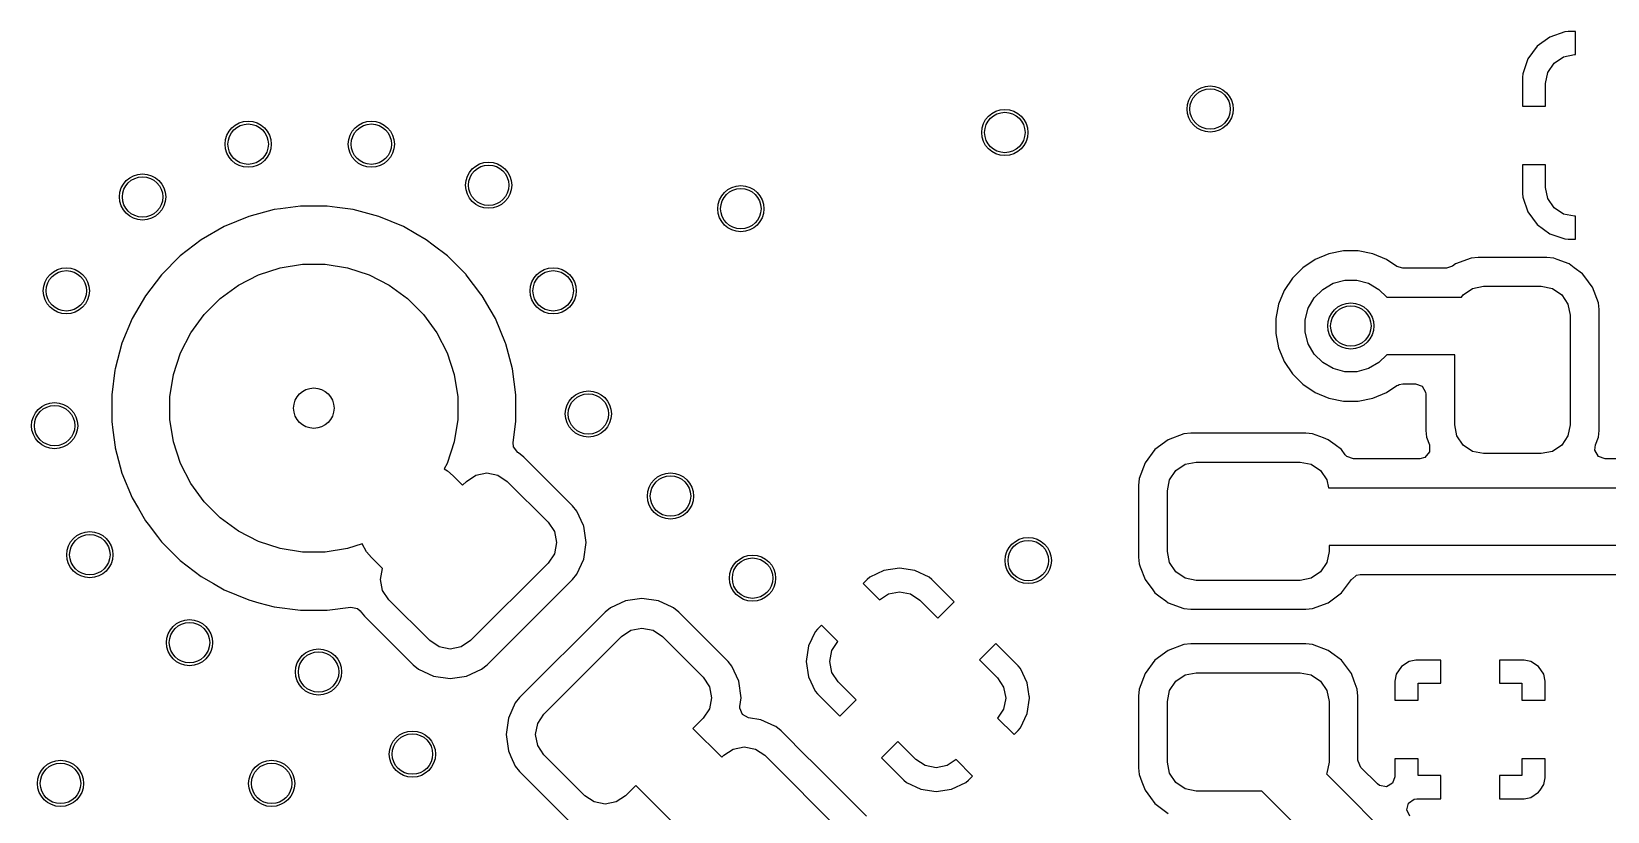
# Model space of a CAD drawing. Extents: x 4.82 to 6.81, y -4.86 to -2.87.
# Drawn here: x 5.885 to 6.422, y -4 to -3.734 of the extents above; entities that cross this region are included whole.
import ezdxf

# ---------------------------------------------------------------- set-up
doc = ezdxf.new("R2010")
doc.units = 0
doc.header["$MEASUREMENT"] = 0
doc.layers.add('BLACK', color=7, linetype='CONTINUOUS')

msp = doc.modelspace()

# ---------------------------------------------------------------- linework, layer by layer
at = {"layer": 'BLACK', "linetype": 'CONTINUOUS'}
for p, q in [((6.40781, -3.7346), (6.40277, -3.73636)), ((6.40901, -3.73449), (6.40781, -3.7346)), ((6.40901, -3.73449), (6.40901, -3.73449)), ((6.41148, -3.73449), (6.40901, -3.73449)), ((6.41148, -3.74236), (6.41148, -3.73449)), ((6.41148, -3.73449), (6.41148, -3.73449)), ((6.39847, -3.73954), (6.3953, -3.74383)), ((6.40277, -3.73636), (6.39847, -3.73954)), ((6.39847, -3.73954), (6.39847, -3.73954)), ((6.3953, -3.74383), (6.39354, -3.74887)), ((6.40205, -3.74844), (6.40418, -3.74524)), ((6.40418, -3.74524), (6.40738, -3.74311)), ((6.40738, -3.74311), (6.41114, -3.74236)), ((6.41114, -3.74236), (6.41148, -3.74236)), ((6.39354, -3.74887), (6.39343, -3.75007)), ((6.39343, -3.75007), (6.39343, -3.75992)), ((6.39354, -3.74887), (6.39354, -3.74887)), ((6.4013, -3.7522), (6.40205, -3.74844)), ((6.4013, -3.75992), (6.4013, -3.7522)), ((6.39343, -3.75992), (6.39343, -3.75992)), ((6.39343, -3.75992), (6.4013, -3.75992)), ((6.39343, -3.77992), (6.39343, -3.78977)), ((6.4013, -3.77992), (6.39343, -3.77992)), ((6.39343, -3.77992), (6.39343, -3.77992)), ((6.4013, -3.78764), (6.4013, -3.77992)), ((6.40205, -3.7914), (6.4013, -3.78764)), ((6.39343, -3.78977), (6.39354, -3.79097)), ((6.39354, -3.79097), (6.3953, -3.79601)), ((6.40418, -3.7946), (6.40205, -3.7914)), ((5.95908, -3.79755), (5.95073, -3.80101)), ((5.96781, -3.79521), (5.95908, -3.79755)), ((5.95908, -3.79755), (5.95908, -3.79755)), ((5.96996, -3.79493), (5.96781, -3.79521)), ((5.96781, -3.79521), (5.96781, -3.79521)), ((5.96781, -3.79521), (5.96781, -3.79521)), ((5.96781, -3.79521), (5.96781, -3.79521)), ((5.97676, -3.79404), (5.96996, -3.79493)), ((5.9858, -3.79404), (5.97676, -3.79404)), ((5.97676, -3.79404), (5.97676, -3.79404)), ((5.98925, -3.79449), (5.9858, -3.79404)), ((5.9858, -3.79404), (5.9858, -3.79404)), ((5.99475, -3.79521), (5.98925, -3.79449)), ((6.00348, -3.79755), (5.99475, -3.79521)), ((5.99475, -3.79521), (5.99475, -3.79521)), ((5.99475, -3.79521), (5.99475, -3.79521)), ((5.99475, -3.79521), (5.99475, -3.79521)), ((6.01183, -3.80101), (6.00348, -3.79755)), ((6.00348, -3.79755), (6.00348, -3.79755)), ((6.3953, -3.79601), (6.39847, -3.80031)), ((6.40738, -3.79673), (6.40418, -3.7946)), ((6.41114, -3.79748), (6.40738, -3.79673)), ((6.41148, -3.79748), (6.41114, -3.79748)), ((6.41148, -3.80535), (6.41148, -3.79748)), ((5.95073, -3.80101), (5.94291, -3.80553)), ((5.95073, -3.80101), (5.95073, -3.80101)), ((6.0161, -3.80348), (6.01183, -3.80101)), ((6.01183, -3.80101), (6.01183, -3.80101)), ((6.01965, -3.80553), (6.0161, -3.80348)), ((6.39847, -3.80031), (6.39847, -3.80031)), ((6.39847, -3.80031), (6.40277, -3.80348)), ((6.40277, -3.80348), (6.40781, -3.80524)), ((5.94291, -3.80553), (5.93574, -3.81103)), ((6.02202, -3.80734), (6.01965, -3.80553)), ((6.02682, -3.81103), (6.02202, -3.80734)), ((6.33238, -3.80931), (6.32743, -3.8103)), ((6.33742, -3.80931), (6.33238, -3.80931)), ((6.33238, -3.80931), (6.33238, -3.80931)), ((6.34237, -3.8103), (6.33742, -3.80931)), ((6.33742, -3.80931), (6.33742, -3.80931)), ((6.40781, -3.80524), (6.40781, -3.80524)), ((6.40781, -3.80524), (6.40901, -3.80535)), ((6.40901, -3.80535), (6.41148, -3.80535)), ((6.41148, -3.80535), (6.41148, -3.80535)), ((5.93574, -3.81103), (5.92935, -3.81742)), ((5.96245, -3.81749), (5.96979, -3.8151)), ((5.96979, -3.8151), (5.97742, -3.81389)), ((5.97742, -3.81389), (5.98514, -3.81389)), ((5.98514, -3.81389), (5.99277, -3.8151)), ((5.99277, -3.8151), (6.00011, -3.81749)), ((6.03321, -3.81741), (6.02682, -3.81103)), ((6.02682, -3.81103), (6.02682, -3.81103)), ((6.02682, -3.81103), (6.02682, -3.81103)), ((6.31858, -3.81503), (6.31501, -3.8186)), ((6.32277, -3.81223), (6.31858, -3.81503)), ((6.32743, -3.8103), (6.32277, -3.81223)), ((6.32277, -3.81223), (6.32277, -3.81223)), ((6.32743, -3.8103), (6.32743, -3.8103)), ((6.34703, -3.81223), (6.34237, -3.8103)), ((6.34237, -3.8103), (6.34237, -3.8103)), ((6.35062, -3.81463), (6.34703, -3.81223)), ((6.34703, -3.81223), (6.34703, -3.81223)), ((6.34703, -3.81223), (6.34703, -3.81223)), ((6.35257, -3.81522), (6.35062, -3.81463)), ((6.36749, -3.81522), (6.35257, -3.81522)), ((6.36959, -3.81452), (6.36749, -3.81522)), ((6.37062, -3.81375), (6.36959, -3.81452)), ((6.37593, -3.81177), (6.37062, -3.81375)), ((6.37062, -3.81375), (6.37062, -3.81375)), ((6.37827, -3.81152), (6.37593, -3.81177)), ((6.40173, -3.81152), (6.37827, -3.81152)), ((6.37827, -3.81152), (6.37827, -3.81152)), ((6.40407, -3.81177), (6.40173, -3.81152)), ((6.4053, -3.81223), (6.40407, -3.81177)), ((6.40407, -3.81177), (6.40407, -3.81177)), ((6.40407, -3.81177), (6.40407, -3.81177)), ((6.40938, -3.81375), (6.4053, -3.81223)), ((6.41109, -3.81503), (6.40938, -3.81375)), ((6.40938, -3.81375), (6.40938, -3.81375)), ((6.41392, -3.81714), (6.41109, -3.81503)), ((5.92935, -3.81742), (5.92385, -3.82458)), ((5.95557, -3.82099), (5.96245, -3.81749)), ((6.00011, -3.81749), (6.00699, -3.82099)), ((6.03321, -3.81742), (6.03321, -3.81741)), ((6.03828, -3.82403), (6.03321, -3.81742)), ((6.03321, -3.81742), (6.03321, -3.81742)), ((6.31501, -3.8186), (6.31221, -3.82279)), ((6.32531, -3.82243), (6.32888, -3.82037)), ((6.32888, -3.82037), (6.33285, -3.81931)), ((6.33285, -3.81931), (6.33696, -3.81931)), ((6.33696, -3.81931), (6.34093, -3.82037)), ((6.34093, -3.82037), (6.34449, -3.82243)), ((6.41501, -3.8186), (6.41392, -3.81714)), ((6.4169, -3.82112), (6.41501, -3.8186)), ((5.92385, -3.82458), (5.91934, -3.83241)), ((5.92385, -3.82458), (5.92385, -3.82458)), ((5.94386, -3.83099), (5.94932, -3.82553)), ((5.94932, -3.82553), (5.95557, -3.82099)), ((6.00699, -3.82099), (6.01324, -3.82553)), ((6.01324, -3.82553), (6.0187, -3.83099)), ((6.03871, -3.82458), (6.03828, -3.82403)), ((6.04145, -3.82934), (6.03871, -3.82458)), ((6.31221, -3.82279), (6.31028, -3.82745)), ((6.31221, -3.82279), (6.31221, -3.82279)), ((6.32035, -3.82889), (6.32241, -3.82533)), ((6.32241, -3.82533), (6.32531, -3.82243)), ((6.34449, -3.82243), (6.34714, -3.82508)), ((6.34714, -3.82508), (6.37265, -3.82508)), ((6.37265, -3.82508), (6.3732, -3.82426)), ((6.3732, -3.82426), (6.37639, -3.82213)), ((6.37639, -3.82213), (6.38016, -3.82138)), ((6.38016, -3.82138), (6.39984, -3.82138)), ((6.39984, -3.82138), (6.40361, -3.82213)), ((6.40361, -3.82213), (6.4068, -3.82426)), ((6.4068, -3.82426), (6.40894, -3.82745)), ((6.41731, -3.82168), (6.4169, -3.82112)), ((6.41929, -3.82699), (6.41731, -3.82168)), ((5.93932, -3.83724), (5.94386, -3.83099)), ((6.0187, -3.83099), (6.02324, -3.83724)), ((6.04322, -3.8324), (6.04145, -3.82934)), ((6.31028, -3.82745), (6.30929, -3.8324)), ((6.31028, -3.82745), (6.31028, -3.82745)), ((6.31929, -3.83287), (6.32035, -3.82889)), ((6.40894, -3.82745), (6.40969, -3.83122)), ((6.40969, -3.83122), (6.40969, -3.86862)), ((6.41955, -3.82934), (6.41929, -3.82699)), ((6.41955, -3.87051), (6.41955, -3.82934)), ((5.91934, -3.83241), (5.91588, -3.84075)), ((5.91934, -3.83241), (5.91934, -3.83241)), ((6.04322, -3.83241), (6.04322, -3.8324)), ((6.04668, -3.84075), (6.04322, -3.83241)), ((6.30929, -3.8324), (6.30929, -3.83744)), ((6.31929, -3.83698), (6.31929, -3.83287)), ((5.91588, -3.84075), (5.91354, -3.84948)), ((5.91588, -3.84075), (5.91588, -3.84075)), ((5.93581, -3.84412), (5.93932, -3.83724)), ((6.02324, -3.83724), (6.02675, -3.84412)), ((6.04675, -3.841), (6.04668, -3.84075)), ((6.04902, -3.84948), (6.04675, -3.841)), ((6.30929, -3.83744), (6.31028, -3.84239)), ((6.32035, -3.84095), (6.31929, -3.83698)), ((6.32241, -3.84451), (6.32035, -3.84095)), ((5.93343, -3.85146), (5.93581, -3.84412)), ((6.02675, -3.84412), (6.02913, -3.85146)), ((6.31028, -3.84239), (6.31028, -3.84239)), ((6.31028, -3.84239), (6.31172, -3.84587)), ((6.31172, -3.84587), (6.31221, -3.84705)), ((6.31221, -3.84705), (6.31501, -3.85125)), ((6.32531, -3.84741), (6.32241, -3.84451)), ((6.32888, -3.84947), (6.32531, -3.84741)), ((6.34449, -3.84741), (6.34093, -3.84947)), ((6.34714, -3.84476), (6.34449, -3.84741)), ((6.37031, -3.84476), (6.34714, -3.84476)), ((6.37031, -3.86862), (6.37031, -3.84476)), ((5.91347, -3.85003), (5.91236, -3.85844)), ((5.91354, -3.84948), (5.91347, -3.85003)), ((5.91354, -3.84948), (5.91354, -3.84948)), ((5.91354, -3.84948), (5.91354, -3.84948)), ((5.91354, -3.84948), (5.91354, -3.84948)), ((5.93222, -3.85909), (5.93343, -3.85146)), ((6.02913, -3.85146), (6.03034, -3.85909)), ((6.0502, -3.85844), (6.04902, -3.84948)), ((6.04902, -3.84948), (6.04902, -3.84948)), ((6.04902, -3.84948), (6.04902, -3.84948)), ((6.31501, -3.85125), (6.31858, -3.85481)), ((6.33285, -3.85053), (6.32888, -3.84947)), ((6.33696, -3.85053), (6.33285, -3.85053)), ((6.34093, -3.84947), (6.33696, -3.85053)), ((6.31858, -3.85481), (6.32277, -3.85762)), ((6.32277, -3.85762), (6.32743, -3.85955)), ((6.34237, -3.85955), (6.34703, -3.85762)), ((6.34703, -3.85762), (6.35062, -3.85522)), ((6.35062, -3.85522), (6.35109, -3.85508)), ((6.35109, -3.85508), (6.35137, -3.85484)), ((6.35137, -3.85484), (6.35257, -3.85463)), ((6.35257, -3.85463), (6.35695, -3.85463)), ((6.35695, -3.85463), (6.3592, -3.85545)), ((6.3592, -3.85545), (6.3604, -3.85752)), ((6.3604, -3.85752), (6.36045, -3.85813)), ((6.36045, -3.85813), (6.36045, -3.87051)), ((5.91236, -3.85844), (5.91236, -3.86747)), ((5.93222, -3.86681), (5.93222, -3.85909)), ((6.03034, -3.85909), (6.03034, -3.86681)), ((6.0502, -3.86747), (6.0502, -3.85844)), ((6.32743, -3.85955), (6.33238, -3.86053)), ((6.33238, -3.86053), (6.33238, -3.86053)), ((6.33238, -3.86053), (6.33742, -3.86053)), ((6.33742, -3.86053), (6.34237, -3.85955)), ((6.33742, -3.86053), (6.33742, -3.86053)), ((5.91236, -3.86747), (5.91276, -3.87047)), ((5.93343, -3.87444), (5.93222, -3.86681)), ((6.03034, -3.86681), (6.02913, -3.87444)), ((6.04926, -3.8746), (6.0502, -3.86747)), ((6.37106, -3.87239), (6.37031, -3.86862)), ((6.40969, -3.86862), (6.40894, -3.87239)), ((5.91276, -3.87047), (5.91351, -3.87622)), ((5.93581, -3.88179), (5.93343, -3.87444)), ((6.02913, -3.87444), (6.02675, -3.88179)), ((6.27264, -3.87369), (6.26811, -3.87708)), ((6.27795, -3.87171), (6.27264, -3.87369)), ((6.27264, -3.87369), (6.27264, -3.87369)), ((6.2803, -3.87146), (6.27795, -3.87171)), ((6.3195, -3.87146), (6.2803, -3.87146)), ((6.2803, -3.87146), (6.2803, -3.87146)), ((6.32185, -3.87171), (6.3195, -3.87146)), ((6.3256, -3.87311), (6.32185, -3.87171)), ((6.32185, -3.87171), (6.32185, -3.87171)), ((6.32185, -3.87171), (6.32185, -3.87171)), ((6.32716, -3.87369), (6.3256, -3.87311)), ((6.32956, -3.87549), (6.32716, -3.87369)), ((6.32716, -3.87369), (6.32716, -3.87369)), ((6.36045, -3.87051), (6.36045, -3.87051)), ((6.36045, -3.87051), (6.36071, -3.87285)), ((6.36071, -3.87285), (6.36169, -3.87549)), ((6.3732, -3.87558), (6.37106, -3.87239)), ((6.40894, -3.87239), (6.4068, -3.87558)), ((6.41831, -3.87549), (6.41929, -3.87285)), ((6.41929, -3.87285), (6.41955, -3.87051)), ((5.91351, -3.87622), (5.91354, -3.87643)), ((5.91354, -3.87643), (5.91354, -3.87643)), ((5.91354, -3.87643), (5.91588, -3.88515)), ((6.0494, -3.87616), (6.04926, -3.8746)), ((6.05089, -3.87804), (6.0494, -3.87616)), ((6.05105, -3.87814), (6.05089, -3.87804)), ((6.05289, -3.87962), (6.05105, -3.87814)), ((6.06947, -3.89621), (6.05289, -3.87962)), ((6.26811, -3.87708), (6.26471, -3.88162)), ((6.26811, -3.87708), (6.26811, -3.87708)), ((6.33169, -3.87708), (6.32956, -3.87549)), ((6.33299, -3.87881), (6.33169, -3.87708)), ((6.33169, -3.87708), (6.33169, -3.87708)), ((6.33354, -3.8794), (6.33299, -3.87881)), ((6.33579, -3.88022), (6.33354, -3.8794)), ((6.36018, -3.87973), (6.3584, -3.88022)), ((6.36171, -3.87788), (6.36018, -3.87973)), ((6.36169, -3.87549), (6.36171, -3.87788)), ((6.37639, -3.87772), (6.3732, -3.87558)), ((6.38016, -3.87846), (6.37639, -3.87772)), ((6.39984, -3.87846), (6.38016, -3.87846)), ((6.40361, -3.87772), (6.39984, -3.87846)), ((6.4068, -3.87558), (6.40361, -3.87772)), ((6.41814, -3.87732), (6.41831, -3.87549)), ((6.41934, -3.8794), (6.41814, -3.87732)), ((6.4216, -3.88022), (6.41934, -3.8794)), ((5.91588, -3.88515), (5.91588, -3.88515)), ((5.91588, -3.88515), (5.91934, -3.8935)), ((5.93932, -3.88867), (5.93581, -3.88179)), ((6.02675, -3.88179), (6.02579, -3.88367)), ((6.02579, -3.88367), (6.02689, -3.8843)), ((6.02689, -3.8843), (6.02882, -3.886)), ((6.03652, -3.88579), (6.04029, -3.88504)), ((6.04029, -3.88504), (6.04405, -3.88579)), ((6.26471, -3.88162), (6.26273, -3.88693)), ((6.26471, -3.88162), (6.26471, -3.88162)), ((6.27309, -3.88739), (6.27523, -3.8842)), ((6.27523, -3.8842), (6.27842, -3.88207)), ((6.27842, -3.88207), (6.28219, -3.88132)), ((6.28219, -3.88132), (6.31762, -3.88132)), ((6.31762, -3.88132), (6.32138, -3.88207)), ((6.32138, -3.88207), (6.32458, -3.8842)), ((6.32458, -3.8842), (6.32671, -3.88739)), ((6.3584, -3.88022), (6.33579, -3.88022)), ((6.43321, -3.88022), (6.4216, -3.88022)), ((5.94386, -3.89491), (5.93932, -3.88867)), ((6.02882, -3.886), (6.03204, -3.88922)), ((6.03204, -3.88922), (6.03333, -3.88793)), ((6.03333, -3.88793), (6.03652, -3.88579)), ((6.04405, -3.88579), (6.04725, -3.88793)), ((6.04725, -3.88793), (6.06117, -3.90185)), ((6.26273, -3.88693), (6.26248, -3.88928)), ((6.26248, -3.88928), (6.26248, -3.91372)), ((6.27234, -3.89116), (6.27309, -3.88739)), ((6.32671, -3.88739), (6.32725, -3.89008)), ((6.32725, -3.89008), (6.45506, -3.89008)), ((5.91934, -3.8935), (5.91934, -3.8935)), ((5.91934, -3.8935), (5.92147, -3.8972)), ((5.94932, -3.90037), (5.94386, -3.89491)), ((6.27234, -3.91183), (6.27234, -3.89116)), ((5.92147, -3.8972), (5.92385, -3.90132)), ((5.92385, -3.90132), (5.92476, -3.90251)), ((5.95557, -3.90491), (5.94932, -3.90037)), ((6.07095, -3.89804), (6.06947, -3.89621)), ((6.07319, -3.90294), (6.07095, -3.89804)), ((5.92476, -3.90251), (5.92803, -3.90677)), ((5.96245, -3.90842), (5.95557, -3.90491)), ((6.06117, -3.90185), (6.0633, -3.90504)), ((6.0633, -3.90504), (6.06405, -3.90881)), ((6.07331, -3.9032), (6.07319, -3.90294)), ((6.07411, -3.90875), (6.07331, -3.9032)), ((5.92803, -3.90677), (5.92935, -3.90849)), ((5.92935, -3.90849), (5.93574, -3.91488)), ((5.96979, -3.91081), (5.96245, -3.90842)), ((5.97742, -3.91201), (5.96979, -3.91081)), ((5.98514, -3.91201), (5.97742, -3.91201)), ((5.99277, -3.91081), (5.98514, -3.91201)), ((5.99772, -3.9092), (5.99277, -3.91081)), ((5.99928, -3.9119), (5.99772, -3.9092)), ((6.00098, -3.91384), (5.99928, -3.9119)), ((6.06405, -3.90881), (6.0633, -3.91257)), ((6.07331, -3.91442), (6.07411, -3.90881)), ((6.07411, -3.90881), (6.07411, -3.90875)), ((6.27309, -3.9156), (6.27234, -3.91183)), ((6.32746, -3.91183), (6.32671, -3.9156)), ((6.46082, -3.90976), (6.32746, -3.90976)), ((6.32746, -3.90976), (6.32746, -3.91183)), ((5.93574, -3.91488), (5.94291, -3.92038)), ((6.00474, -3.9176), (6.00098, -3.91384)), ((6.06117, -3.91577), (6.03472, -3.94221)), ((6.0633, -3.91257), (6.06117, -3.91577)), ((6.07095, -3.91957), (6.07331, -3.91442)), ((6.18097, -3.91749), (6.17569, -3.91828)), ((6.18625, -3.91828), (6.18097, -3.91749)), ((6.26248, -3.91372), (6.26248, -3.91372)), ((6.26248, -3.91372), (6.26273, -3.91606)), ((6.26273, -3.91606), (6.26273, -3.91606)), ((6.26273, -3.91606), (6.26273, -3.91606)), ((6.26273, -3.91606), (6.26309, -3.91701)), ((6.26309, -3.91701), (6.26471, -3.92137)), ((6.27523, -3.91879), (6.27309, -3.9156)), ((6.32671, -3.9156), (6.32458, -3.91879)), ((5.94291, -3.92038), (5.94705, -3.92277)), ((5.94705, -3.92277), (5.95073, -3.9249)), ((6.004, -3.92133), (6.00474, -3.9176)), ((6.00475, -3.9251), (6.004, -3.92133)), ((6.04036, -3.95052), (6.06811, -3.92277)), ((6.06811, -3.92277), (6.06947, -3.92141)), ((6.06947, -3.92141), (6.07095, -3.91957)), ((6.16995, -3.92137), (6.16855, -3.92277)), ((6.16855, -3.92277), (6.17414, -3.92836)), ((6.17088, -3.9206), (6.16995, -3.92137)), ((6.17569, -3.91828), (6.17088, -3.9206)), ((6.17569, -3.91828), (6.17569, -3.91828)), ((6.19106, -3.9206), (6.18625, -3.91828)), ((6.18625, -3.91828), (6.18625, -3.91828)), ((6.19199, -3.92137), (6.19106, -3.9206)), ((6.19965, -3.92903), (6.19199, -3.92137)), ((6.26471, -3.92137), (6.26471, -3.92137)), ((6.26471, -3.92137), (6.26735, -3.9249)), ((6.27842, -3.92092), (6.27523, -3.91879)), ((6.28219, -3.92167), (6.27842, -3.92092)), ((6.31762, -3.92167), (6.28219, -3.92167)), ((6.32138, -3.92092), (6.31762, -3.92167)), ((6.32458, -3.91879), (6.32138, -3.92092)), ((6.33169, -3.92591), (6.33509, -3.92137)), ((6.33509, -3.92137), (6.33524, -3.92117)), ((6.33509, -3.92137), (6.33509, -3.92137)), ((6.33524, -3.92117), (6.33531, -3.92122)), ((6.33531, -3.92122), (6.33685, -3.91987)), ((6.33685, -3.91987), (6.33812, -3.91963)), ((6.33812, -3.91963), (6.45529, -3.91963)), ((5.95073, -3.9249), (5.95073, -3.9249)), ((5.95073, -3.9249), (5.95073, -3.9249)), ((5.95073, -3.9249), (5.95908, -3.92835)), ((6.00688, -3.92829), (6.00475, -3.9251)), ((6.09318, -3.92787), (6.08757, -3.92868)), ((6.09879, -3.92868), (6.09318, -3.92787)), ((6.17414, -3.92836), (6.1772, -3.92631)), ((6.1772, -3.92631), (6.18097, -3.92556)), ((6.18097, -3.92556), (6.18474, -3.92631)), ((6.18474, -3.92631), (6.18793, -3.92845)), ((6.26735, -3.9249), (6.26811, -3.92591)), ((6.26811, -3.92591), (6.26988, -3.92724)), ((6.26988, -3.92724), (6.27181, -3.92868)), ((6.32716, -3.9293), (6.33169, -3.92591)), ((5.95908, -3.92835), (5.96259, -3.92929)), ((5.96259, -3.92929), (5.96781, -3.93069)), ((5.96781, -3.93069), (5.96781, -3.93069)), ((5.96781, -3.93069), (5.96781, -3.93069)), ((5.96781, -3.93069), (5.97676, -3.93187)), ((5.97676, -3.93187), (5.97676, -3.93187)), ((5.97676, -3.93187), (5.9858, -3.93187)), ((5.9858, -3.93187), (5.99389, -3.9308)), ((5.9858, -3.93187), (5.9858, -3.93187)), ((5.99389, -3.9308), (5.99623, -3.93132)), ((5.99623, -3.93132), (5.99708, -3.93208)), ((5.99708, -3.93208), (5.99743, -3.93252)), ((5.99743, -3.93252), (5.99857, -3.93393)), ((6.0208, -3.94221), (6.00688, -3.92829)), ((6.08058, -3.93252), (6.05147, -3.96163)), ((6.08242, -3.93103), (6.08058, -3.93251)), ((6.08058, -3.93251), (6.08058, -3.93252)), ((6.08757, -3.92868), (6.08242, -3.93103)), ((6.08242, -3.93103), (6.08242, -3.93103)), ((6.10344, -3.9308), (6.09879, -3.92868)), ((6.10394, -3.93103), (6.10344, -3.9308)), ((6.10578, -3.93252), (6.10394, -3.93103)), ((6.12237, -3.9491), (6.10578, -3.93252)), ((6.18793, -3.92845), (6.19408, -3.9346)), ((6.19408, -3.9346), (6.19965, -3.92903)), ((6.27181, -3.92868), (6.27264, -3.9293)), ((6.27264, -3.9293), (6.27795, -3.93128)), ((6.27795, -3.93128), (6.2803, -3.93154)), ((6.2803, -3.93154), (6.3195, -3.93154)), ((6.3195, -3.93154), (6.32185, -3.93128)), ((6.32185, -3.93128), (6.32716, -3.9293)), ((5.99857, -3.93393), (6.01516, -3.95052)), ((6.08622, -3.94082), (6.08941, -3.93869)), ((6.08941, -3.93869), (6.09318, -3.93794)), ((6.09318, -3.93794), (6.09695, -3.93869)), ((6.09695, -3.93869), (6.10014, -3.94082)), ((6.15301, -3.93831), (6.15225, -3.93923)), ((6.15441, -3.93691), (6.15301, -3.93831)), ((6.16, -3.9425), (6.15441, -3.93691)), ((6.02399, -3.94435), (6.0208, -3.94221)), ((6.02776, -3.9451), (6.02399, -3.94435)), ((6.03153, -3.94435), (6.02776, -3.9451)), ((6.03472, -3.94221), (6.03153, -3.94435)), ((6.05977, -3.96727), (6.08622, -3.94082)), ((6.10014, -3.94082), (6.11406, -3.95474)), ((6.14993, -3.94404), (6.14913, -3.94932)), ((6.15225, -3.93923), (6.14993, -3.94404)), ((6.14993, -3.94404), (6.14993, -3.94404)), ((6.15796, -3.94556), (6.16, -3.9425)), ((6.21379, -3.94317), (6.20822, -3.94874)), ((6.22145, -3.95083), (6.21379, -3.94317)), ((6.27795, -3.94356), (6.27264, -3.94554)), ((6.2803, -3.94331), (6.27795, -3.94356)), ((6.3195, -3.94331), (6.2803, -3.94331)), ((6.2803, -3.94331), (6.2803, -3.94331)), ((6.32185, -3.94356), (6.3195, -3.94331)), ((6.32716, -3.94554), (6.32185, -3.94356)), ((6.12255, -3.94932), (6.12237, -3.9491)), ((6.12385, -3.95094), (6.12255, -3.94932)), ((6.14913, -3.94932), (6.14993, -3.95461)), ((6.15721, -3.94932), (6.15796, -3.94556)), ((6.15796, -3.95309), (6.15721, -3.94932)), ((6.20822, -3.94874), (6.21438, -3.95489)), ((6.26811, -3.94894), (6.26471, -3.95347)), ((6.27264, -3.94554), (6.26811, -3.94894)), ((6.26811, -3.94894), (6.26811, -3.94894)), ((6.27264, -3.94554), (6.27264, -3.94554)), ((6.32926, -3.94711), (6.32716, -3.94554)), ((6.32716, -3.94554), (6.32716, -3.94554)), ((6.33169, -3.94894), (6.32926, -3.94711)), ((6.33509, -3.95347), (6.33169, -3.94894)), ((6.35474, -3.94935), (6.35214, -3.95109)), ((6.35704, -3.9489), (6.35474, -3.94935)), ((6.36553, -3.9489), (6.35704, -3.9489)), ((6.36553, -3.95677), (6.36553, -3.9489)), ((6.36553, -3.9489), (6.36553, -3.9489)), ((6.39402, -3.9489), (6.38553, -3.9489)), ((6.38553, -3.9489), (6.38553, -3.9489)), ((6.38553, -3.9489), (6.38553, -3.95677)), ((6.39632, -3.94935), (6.39402, -3.9489)), ((6.39892, -3.95109), (6.39632, -3.94935)), ((6.01516, -3.95052), (6.017, -3.952)), ((6.017, -3.952), (6.02215, -3.95435)), ((6.02215, -3.95435), (6.02776, -3.95516)), ((6.02776, -3.95516), (6.03337, -3.95435)), ((6.03337, -3.95435), (6.03852, -3.952)), ((6.03852, -3.952), (6.04036, -3.95052)), ((6.11406, -3.95474), (6.11619, -3.95793)), ((6.1262, -3.95609), (6.12385, -3.95094)), ((6.14993, -3.95461), (6.14993, -3.95461)), ((6.14993, -3.95461), (6.15225, -3.95942)), ((6.16009, -3.95628), (6.15796, -3.95309)), ((6.21438, -3.95489), (6.21651, -3.95809)), ((6.22222, -3.95176), (6.22145, -3.95083)), ((6.22454, -3.95657), (6.22222, -3.95176)), ((6.26471, -3.95347), (6.26273, -3.95878)), ((6.26471, -3.95347), (6.26471, -3.95347)), ((6.27523, -3.95605), (6.27842, -3.95392)), ((6.27842, -3.95392), (6.28219, -3.95317)), ((6.28219, -3.95317), (6.31762, -3.95317)), ((6.31762, -3.95317), (6.32138, -3.95392)), ((6.32138, -3.95392), (6.32458, -3.95605)), ((6.33603, -3.956), (6.33509, -3.95347)), ((6.3504, -3.9537), (6.34994, -3.956)), ((6.35214, -3.95109), (6.3504, -3.9537)), ((6.35214, -3.95109), (6.35214, -3.95109)), ((6.40067, -3.9537), (6.39892, -3.95109)), ((6.39892, -3.95109), (6.39892, -3.95109)), ((6.40112, -3.956), (6.40067, -3.9537)), ((6.11619, -3.95793), (6.11694, -3.9617)), ((6.12701, -3.9617), (6.1262, -3.95609)), ((6.15225, -3.95942), (6.15301, -3.96034)), ((6.15301, -3.96034), (6.16067, -3.968)), ((6.16624, -3.96244), (6.16009, -3.95628)), ((6.21651, -3.95809), (6.21726, -3.96185)), ((6.22522, -3.96113), (6.22454, -3.95657)), ((6.22454, -3.95657), (6.22454, -3.95657)), ((6.26273, -3.95878), (6.26248, -3.96113)), ((6.27234, -3.96301), (6.27309, -3.95925)), ((6.27309, -3.95925), (6.27523, -3.95605)), ((6.32458, -3.95605), (6.32671, -3.95925)), ((6.32671, -3.95925), (6.32746, -3.96301)), ((6.33707, -3.95878), (6.33603, -3.956)), ((6.33732, -3.96113), (6.33707, -3.95878)), ((6.34994, -3.956), (6.34994, -3.96252)), ((6.35781, -3.96252), (6.35781, -3.95677)), ((6.35781, -3.95677), (6.36553, -3.95677)), ((6.38553, -3.95677), (6.39325, -3.95677)), ((6.39325, -3.95677), (6.39325, -3.96252)), ((6.40112, -3.96252), (6.40112, -3.956)), ((6.40112, -3.956), (6.40112, -3.956)), ((6.04999, -3.96347), (6.04763, -3.96862)), ((6.05147, -3.96163), (6.04999, -3.96347)), ((6.05147, -3.96163), (6.05147, -3.96163)), ((6.11619, -3.96547), (6.11406, -3.96866)), ((6.11694, -3.9617), (6.11619, -3.96547)), ((6.12655, -3.96525), (6.12659, -3.96464)), ((6.12744, -3.96747), (6.12655, -3.96525)), ((6.12659, -3.96464), (6.12701, -3.9617)), ((6.16067, -3.968), (6.16624, -3.96244)), ((6.21651, -3.96562), (6.21446, -3.96868)), ((6.21726, -3.96185), (6.21651, -3.96562)), ((6.22454, -3.96713), (6.22533, -3.96185)), ((6.22529, -3.96156), (6.22522, -3.96113)), ((6.22533, -3.96185), (6.22529, -3.96156)), ((6.26248, -3.96113), (6.26248, -3.98557)), ((6.27234, -3.98368), (6.27234, -3.96301)), ((6.32746, -3.96301), (6.32746, -3.98368)), ((6.33732, -3.98302), (6.33732, -3.96113)), ((6.33732, -3.96113), (6.33732, -3.96113)), ((6.34994, -3.96252), (6.34994, -3.96252)), ((6.34994, -3.96252), (6.35781, -3.96252)), ((6.39325, -3.96252), (6.40112, -3.96252)), ((6.40112, -3.96252), (6.40112, -3.96252)), ((6.04763, -3.96862), (6.04683, -3.97423)), ((6.05689, -3.97423), (6.05764, -3.97046)), ((6.05764, -3.97046), (6.05977, -3.96727)), ((6.11406, -3.96866), (6.11058, -3.97214)), ((6.12956, -3.9686), (6.12744, -3.96747)), ((6.13368, -3.9692), (6.12956, -3.9686)), ((6.13847, -3.97139), (6.13368, -3.9692)), ((6.21446, -3.96868), (6.22005, -3.97427)), ((6.22222, -3.97194), (6.22454, -3.96713)), ((6.22454, -3.96713), (6.22454, -3.96713)), ((6.04683, -3.97423), (6.04683, -3.97423)), ((6.04683, -3.97423), (6.04763, -3.97984)), ((6.05764, -3.97799), (6.05689, -3.97423)), ((6.11058, -3.97214), (6.12045, -3.98201)), ((6.13884, -3.97155), (6.13847, -3.97139)), ((6.14068, -3.97303), (6.13884, -3.97155)), ((6.14979, -3.98215), (6.14068, -3.97303)), ((6.14068, -3.97303), (6.14068, -3.97303)), ((6.18038, -3.97658), (6.17482, -3.98215)), ((6.18654, -3.98273), (6.18038, -3.97658)), ((6.22005, -3.97427), (6.22145, -3.97287)), ((6.22145, -3.97287), (6.22222, -3.97194)), ((6.04763, -3.97984), (6.04851, -3.98176)), ((6.04851, -3.98176), (6.04999, -3.98499)), ((6.05977, -3.98119), (6.05764, -3.97799)), ((6.07369, -3.99511), (6.05977, -3.98119)), ((6.12045, -3.98201), (6.12112, -3.98134)), ((6.12112, -3.98134), (6.12431, -3.97921)), ((6.12431, -3.97921), (6.12807, -3.97846)), ((6.12807, -3.97846), (6.13184, -3.97921)), ((6.13184, -3.97921), (6.13503, -3.98134)), ((6.13503, -3.98134), (6.16148, -4.00779)), ((6.04999, -3.98499), (6.05147, -3.98683)), ((6.05147, -3.98683), (6.06805, -4.00341)), ((6.15082, -3.98317), (6.14979, -3.98215)), ((6.16333, -3.99568), (6.15082, -3.98317)), ((6.17482, -3.98215), (6.18248, -3.98981)), ((6.18973, -3.98486), (6.18654, -3.98273)), ((6.1935, -3.98561), (6.18973, -3.98486)), ((6.19726, -3.98486), (6.1935, -3.98561)), ((6.20032, -3.98282), (6.19726, -3.98486)), ((6.20591, -3.98841), (6.20032, -3.98282)), ((6.26248, -3.98557), (6.26248, -3.98557)), ((6.26248, -3.98557), (6.26273, -3.98791)), ((6.27309, -3.98745), (6.27234, -3.98368)), ((6.32746, -3.98368), (6.32671, -3.98745)), ((6.33734, -3.98333), (6.33732, -3.98302)), ((6.33835, -3.9855), (6.33734, -3.98333)), ((6.34396, -3.99111), (6.33835, -3.9855)), ((6.35781, -3.98252), (6.34994, -3.98252)), ((6.34994, -3.98252), (6.34994, -3.98252)), ((6.34994, -3.98252), (6.34994, -3.98863)), ((6.35781, -3.98827), (6.35781, -3.98252)), ((6.40112, -3.98252), (6.39325, -3.98252)), ((6.39325, -3.98252), (6.39325, -3.98827)), ((6.40112, -3.98904), (6.40112, -3.98252)), ((6.40112, -3.98252), (6.40112, -3.98252)), ((6.09109, -3.99163), (6.08761, -3.99511)), ((6.10497, -4.0055), (6.09109, -3.99163)), ((6.18248, -3.98981), (6.1834, -3.99057)), ((6.1834, -3.99057), (6.18822, -3.99289)), ((6.19878, -3.99289), (6.20359, -3.99058)), ((6.20359, -3.99058), (6.20451, -3.98981)), ((6.20451, -3.98981), (6.20591, -3.98841)), ((6.26273, -3.98791), (6.26273, -3.98791)), ((6.26273, -3.98791), (6.26273, -3.98791)), ((6.26273, -3.98791), (6.26363, -3.99033)), ((6.26363, -3.99033), (6.26471, -3.99322)), ((6.27523, -3.99064), (6.27309, -3.98745)), ((6.27842, -3.99277), (6.27523, -3.99064)), ((6.32671, -3.98745), (6.32657, -3.98767)), ((6.32657, -3.98767), (6.37047, -4.03157)), ((6.34469, -3.99167), (6.34396, -3.99111)), ((6.34705, -3.99209), (6.34469, -3.99167)), ((6.34912, -3.99089), (6.34705, -3.99209)), ((6.34994, -3.98863), (6.34912, -3.99089)), ((6.36553, -3.98827), (6.35781, -3.98827)), ((6.36553, -3.99614), (6.36553, -3.98827)), ((6.39325, -3.98827), (6.38553, -3.98827)), ((6.38553, -3.98827), (6.38553, -3.99614)), ((6.39942, -3.9932), (6.40067, -3.99134)), ((6.40067, -3.99134), (6.40112, -3.98904)), ((6.40112, -3.98904), (6.40112, -3.98904)), ((6.07689, -3.99724), (6.07369, -3.99511)), ((6.08065, -3.99799), (6.07689, -3.99724)), ((6.08442, -3.99724), (6.08065, -3.99799)), ((6.08761, -3.99511), (6.08442, -3.99724)), ((6.16979, -4.00215), (6.16333, -3.99568)), ((6.18822, -3.99289), (6.18822, -3.99289)), ((6.18822, -3.99289), (6.1935, -3.99369)), ((6.1935, -3.99369), (6.19878, -3.99289)), ((6.19878, -3.99289), (6.19878, -3.99289)), ((6.26471, -3.99322), (6.26471, -3.99322)), ((6.26471, -3.99322), (6.26656, -3.99568)), ((6.26656, -3.99568), (6.26811, -3.99776)), ((6.26811, -3.99776), (6.26811, -3.99776)), ((6.26811, -3.99776), (6.27263, -4.00114)), ((6.28219, -3.99352), (6.27842, -3.99277)), ((6.30458, -3.99352), (6.28219, -3.99352)), ((6.35781, -4.04675), (6.30458, -3.99352)), ((6.35396, -3.99995), (6.35458, -3.99764)), ((6.35458, -3.99764), (6.35654, -3.99626)), ((6.35654, -3.99626), (6.35745, -3.99614)), ((6.35745, -3.99614), (6.36553, -3.99614)), ((6.36553, -3.99614), (6.36553, -3.99614)), ((6.38553, -3.99614), (6.38553, -3.99614)), ((6.38553, -3.99614), (6.39402, -3.99614)), ((6.39402, -3.99614), (6.39632, -3.99568)), ((6.39402, -3.99614), (6.39402, -3.99614)), ((6.39632, -3.99568), (6.39892, -3.99394)), ((6.39892, -3.99394), (6.39942, -3.9932)), ((6.39892, -3.99394), (6.39892, -3.99394)), ((6.35497, -4.00212), (6.35396, -3.99995))]:
    msp.add_line(p, q, dxfattribs=at)
at = {"layer": 'BLACK'}
for centre, radius in [((6.2869, -3.76092), 0.00787), ((6.2169, -3.76892), 0.00787), ((5.9589, -3.77292), 0.00787), ((6.0009, -3.77292), 0.00787), ((5.9229, -3.79092), 0.00787), ((6.0409, -3.78692), 0.00787), ((6.1269, -3.79492), 0.00787), ((5.8969, -3.82292), 0.00787), ((6.0629, -3.82292), 0.00787), ((6.3349, -3.83492), 0.00787), ((5.98128, -3.86295), 0.00689), ((5.98128, -3.86295), 0.00689), ((6.0749, -3.86492), 0.00787), ((5.8929, -3.86892), 0.00787), ((6.1029, -3.89292), 0.00787), ((5.9049, -3.91292), 0.00787), ((6.2249, -3.91492), 0.00787), ((6.1309, -3.92092), 0.00787), ((5.9389, -3.94292), 0.00787), ((5.9829, -3.95292), 0.00787), ((6.0149, -3.98092), 0.00787), ((5.8949, -3.99092), 0.00787), ((5.9669, -3.99092), 0.00787)]:
    msp.add_circle(centre, radius, dxfattribs=at)
at = {"layer": 'WHITE'}
for centre in [(6.2869, -3.76092), (5.9589, -3.77292), (6.0009, -3.77292), (6.2169, -3.76892), (6.0409, -3.78692), (5.9229, -3.79092), (6.1269, -3.79492), (5.8969, -3.82292), (6.0629, -3.82292), (6.3349, -3.83492), (6.0749, -3.86492), (5.8929, -3.86892), (6.1029, -3.89292), (5.9049, -3.91292), (6.2249, -3.91492), (6.1309, -3.92092), (5.9389, -3.94292), (5.9829, -3.95292), (6.0149, -3.98092), (5.8949, -3.99092), (5.9669, -3.99092)]:
    msp.add_circle(centre, 0.00689, dxfattribs=at)

doc.saveas('drawing.dxf')
